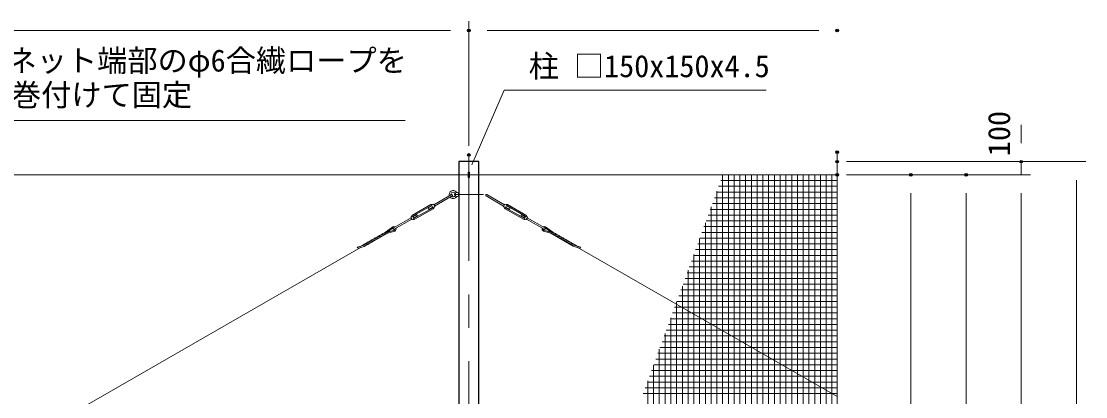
# Model space of a CAD drawing. Units: millimetres, scale not verified. Extents: x -14699 to 14701, y -10394 to 10396.
# Drawn here: x -5046 to 3047, y 2908 to 5761 of the extents above; entities that cross this region are included whole.
import ezdxf
from ezdxf.enums import TextEntityAlignment as Align

# ---------------------------------------------------------------- set-up
doc = ezdxf.new("R2010")
doc.units = ezdxf.units.MM
doc.header["$LTSCALE"] = 40
doc.header["$PDMODE"] = 32
doc.header["$PDSIZE"] = 20
doc.linetypes.add('USER1', pattern=[50.8, 31.75, -6.35, 6.35, -6.35])
for name, color, linetype, lineweight in [('0-1_D-STR1', 1, 'Continuous', 25), ('0-2_D-BMK', 2, 'USER1', 13), ('0-3_D-STR3', 3, 'Continuous', 13), ('0-5_D-STR-DIM', 7, 'Continuous', 13), ('0-8_D-STR-TXT', 7, 'Continuous', 13), ('0-9_D-STR2', 7, 'Continuous', 13)]:
    doc.layers.add(name, color=color, linetype=linetype, lineweight=lineweight)
doc.layers.add('0-7_Defpoints', color=8, linetype='Continuous')
doc.styles.add('ＭＳ ゴシック', font='')
doc.styles.get('ＭＳ ゴシック').set_extended_font_data('MS Gothic')

msp = doc.modelspace()

# ---------------------------------------------------------------- linework, layer by layer
at = {"layer": '0-1_D-STR1'}
msp.add_lwpolyline([(-1568.12, 4694.54), (-1718.12, 4694.54), (-1718.12, -2105.46), (-1568.12, -2105.46)], close=True, dxfattribs=at)
at = {"layer": '0-2_D-BMK'}
for p, q in [((-1643.12, -2156.46), (-1643.12, 4745.54)), ((-1755.62, 4444.54), (-1530.62, 4444.54))]:
    msp.add_line(p, q, dxfattribs=at)
at = {"layer": '0-3_D-STR3'}
for p, q in [((-10861.43, 4594.54), (1156.88, 4594.54)), ((-1649.12, 4611.54), (-1649.12, 4577.54)), ((-1637.12, 4611.54), (-1637.12, 4577.54)), ((-1743.9, 4458.04), (-1747.33, 4452.54)), ((-1747.33, 4452.54), (-1747.33, 4436.54)), ((-1720.9, 4459.54), (-1743.9, 4458.04)), ((-1743.9, 4458.04), (-1743.9, 4444.54)), ((-1720.9, 4459.54), (-1720.9, 4429.54)), ((-1720.9, 4452.54), (-1718.12, 4452.54)), ((-1911.41, 4370.82), (-1919.01, 4368.39)), ((-1901.45, 4353.48), (-1911.41, 4370.82)), ((-1775.86, 4444.02), (-1909.42, 4367.35)), ((-1769.89, 4433.61), (-1903.44, 4356.95)), ((-1743.9, 4431.04), (-1747.33, 4436.54)), ((-1743.9, 4431.04), (-1743.9, 4444.54)), ((-1720.9, 4429.54), (-1743.9, 4431.04)), ((-1720.9, 4436.54), (-1718.12, 4436.54)), ((-1512.13, 4433.61), (-1378.57, 4356.95)), ((-1506.16, 4444.02), (-1372.6, 4367.35)), ((-1380.56, 4353.48), (-1370.61, 4370.82)), ((-1370.61, 4370.82), (-1363.01, 4368.39)), ((-1931.87, 4368.3), (-2072.37, 4287.66)), ((-1927.64, 4360.93), (-2068.14, 4280.29)), ((-2039.51, 4292.68), (-2068.13, 4276.25)), ((-1918.18, 4344.45), (-2058.68, 4263.81)), ((-1913.95, 4337.08), (-2054.45, 4256.43)), ((-2033.54, 4282.27), (-2039.51, 4292.68)), ((-1924.16, 4358.89), (-1952.78, 4342.46)), ((-1917.44, 4347.18), (-1924.91, 4360.19)), ((-1901.45, 4353.48), (-1907.39, 4348.14)), ((-1380.56, 4353.48), (-1374.63, 4348.14)), ((-1368.07, 4337.08), (-1227.57, 4256.43)), ((-1364.57, 4347.18), (-1357.11, 4360.19)), ((-1363.83, 4344.45), (-1223.33, 4263.81)), ((-1357.85, 4358.89), (-1329.23, 4342.46)), ((-1354.38, 4360.93), (-1213.88, 4280.29)), ((-1350.14, 4368.3), (-1209.64, 4287.66)), ((-1248.48, 4282.27), (-1242.5, 4292.68)), ((-1242.5, 4292.68), (-1213.88, 4276.25)), ((-2082.88, 4267.79), (-2216.44, 4191.13)), ((-2076.9, 4257.38), (-2210.46, 4180.72)), ((-2074.91, 4253.91), (-2067.31, 4256.35)), ((-2061.41, 4264.55), (-2068.88, 4277.56)), ((-2033.54, 4282.27), (-2062.16, 4265.85)), ((-1248.48, 4282.27), (-1219.86, 4265.85)), ((-1220.6, 4264.55), (-1213.14, 4277.56)), ((-1207.11, 4253.91), (-1214.7, 4256.35)), ((-1205.11, 4257.38), (-1071.55, 4180.72)), ((-1199.14, 4267.79), (-1065.58, 4191.13)), ((-2470.51, 4049.37), (-2300.72, 4146.83)), ((-2433.2, 4052.38), (-2262.6, 4150.31)), ((-2294.95, 4132.76), (-2351.67, 4116.57)), ((-2206.27, 4166.39), (-2322.84, 4133.11)), ((-2209.15, 4173.88), (-2294.02, 4149.66)), ((-2222.04, 4198.72), (-2287.55, 4151.51)), ((-2217.86, 4191.87), (-2264.9, 4157.97)), ((-1075.74, 4166.39), (-959.17, 4133.11)), ((-1072.87, 4173.88), (-988, 4149.66)), ((-1064.15, 4191.87), (-1017.12, 4157.97)), ((-1059.98, 4198.72), (-994.46, 4151.51)), ((-848.81, 4052.38), (-1019.42, 4150.31)), ((-987.07, 4132.76), (-930.34, 4116.57)), ((-811.51, 4049.37), (-981.3, 4146.83)), ((-2410.26, 4066.57), (-2491.32, 4043.43)), ((-2439.09, 4050.02), (-2483.36, 4037.39)), ((-2381.43, 4083.12), (-2438.16, 4066.92)), ((-2352.61, 4099.66), (-2409.33, 4083.47)), ((-2323.78, 4116.21), (-2380.5, 4100.02)), ((-958.24, 4116.21), (-901.51, 4100.02)), ((-929.41, 4099.66), (-872.69, 4083.47)), ((-900.58, 4083.12), (-843.86, 4066.92)), ((-871.75, 4066.57), (-790.69, 4043.43)), ((-842.93, 4050.02), (-798.66, 4037.39)), ((-11278.2, -1017.18), (-2461.22, 4043.7)), ((-820.79, 4043.7), (1156.88, 2908.53))]:
    msp.add_line(p, q, dxfattribs=at)
for points in [[(-1918.19, 4348.48), (-1946.81, 4332.06), (-1952.78, 4342.46)], [(-1363.83, 4348.48), (-1335.21, 4332.06), (-1329.23, 4342.46)], [(-2074.91, 4253.91), (-2084.87, 4271.26), (-2078.93, 4276.59)], [(-1207.11, 4253.91), (-1197.15, 4271.26), (-1203.08, 4276.59)]]:
    msp.add_lwpolyline(points, dxfattribs=at)
for centre, radius, start, end in [((-1643.12, 4611.54), 6, 0, 180), ((-1643.12, 4577.54), 6, 180, 0), ((-1762.9, 4444.54), 30, 40.33299, 198.31856), ((-1762.9, 4444.54), 17.5, 27.20289, 189.80448), ((-1729.36, 4473.02), 14, 220.33299, 273.7314), ((-1762.9, 4444.54), 30, 221.39248, 319.66701), ((-1772.87, 4438.81), 6, 299.85552, 119.85552), ((-1762.9, 4444.54), 17.5, 229.90656, 332.79711), ((-1729.36, 4416.06), 14, 86.2686, 139.66701), ((-1729.36, 4416.06), 14, 86.2686, 139.66701), ((-1509.14, 4438.81), 6, 60.14448, 240.14448), ((-1926.64, 4359.2), 10.5, 63.73663, 119.85552), ((-1926.64, 4359.2), 2, 29.85552, 119.85552), ((-1920.23, 4372.2), 4, 243.73663, 287.75627), ((-1919.18, 4346.19), 2, 299.85552, 29.85552), ((-1919.18, 4346.19), 10.5, 299.85552, 355.9744), ((-1904.71, 4345.17), 4, 131.95477, 175.9744), ((-1377.3, 4345.17), 4, 4.0256, 48.04523), ((-1362.84, 4346.19), 10.5, 184.0256, 240.14448), ((-1362.84, 4346.19), 2, 150.14448, 240.14448), ((-1361.79, 4372.2), 4, 252.24373, 296.26337), ((-1355.37, 4359.2), 10.5, 60.14448, 116.26337), ((-1355.37, 4359.2), 2, 60.14448, 150.14448), ((-2081.61, 4279.57), 4, 311.95477, 355.9744), ((-2067.14, 4278.55), 10.5, 119.85552, 175.9744), ((-2067.14, 4278.55), 2, 119.85552, 209.85552), ((-2066.09, 4252.54), 4, 63.73663, 107.75627), ((-2059.68, 4265.54), 10.5, 243.73663, 299.85552), ((-2059.68, 4265.54), 2, 209.85552, 299.85552), ((-1222.34, 4265.54), 10.5, 240.14448, 296.26337), ((-1222.34, 4265.54), 2, 240.14448, 330.14448), ((-1215.92, 4252.54), 4, 72.24373, 116.26337), ((-1214.87, 4278.55), 2, 330.14448, 60.14448), ((-1214.87, 4278.55), 10.5, 4.0256, 60.14448), ((-1200.41, 4279.57), 4, 184.0256, 228.04523), ((-2314.61, 4104.27), 30, 105.92916, 119.85552), ((-2285.78, 4120.81), 30, 105.92916, 119.85552), ((-2303.18, 4161.61), 30, 285.92907, 299.85552), ((-2213.79, 4182.74), 18, 58.36608, 117.03055), ((-2213.45, 4185.92), 6, 119.85552, 299.85552), ((-2213.79, 4182.74), 10, 89.07986, 114.03008), ((-2213.79, 4182.74), 10, 297.6658, 9.92793), ((-2213.79, 4182.74), 18, 294.6798, 18.22233), ((-1068.23, 4182.74), 18, 161.77767, 245.3202), ((-1068.23, 4182.74), 10, 170.07207, 242.3342), ((-1068.23, 4182.74), 18, 62.96945, 121.63392), ((-1068.57, 4185.92), 6, 240.14448, 60.14448), ((-1068.23, 4182.74), 10, 65.96992, 90.92014), ((-978.83, 4161.61), 30, 240.14448, 254.07093), ((-996.23, 4120.81), 30, 60.14448, 74.07084), ((-967.4, 4104.27), 30, 60.14448, 74.07084), ((-2429.92, 4038.08), 30, 105.92916, 119.85552), ((-2447.32, 4078.87), 30, 285.92907, 299.85552), ((-2401.1, 4054.62), 30, 105.92916, 119.85552), ((-2418.5, 4095.42), 30, 285.92907, 299.85552), ((-2372.27, 4071.17), 30, 105.92916, 119.85552), ((-2389.67, 4111.96), 30, 285.92907, 299.85552), ((-2343.44, 4087.72), 30, 105.92916, 119.85552), ((-2360.84, 4128.51), 30, 285.92907, 299.85552), ((-2332.01, 4145.06), 30, 285.92907, 299.85552), ((-950.01, 4145.06), 30, 240.14448, 254.07093), ((-921.18, 4128.51), 30, 240.14448, 254.07093), ((-938.58, 4087.72), 30, 60.14448, 74.07084), ((-892.35, 4111.96), 30, 240.14448, 254.07093), ((-909.75, 4071.17), 30, 60.14448, 74.07084), ((-863.52, 4095.42), 30, 240.14448, 254.07093), ((-880.92, 4054.62), 30, 60.14448, 74.07084), ((-834.69, 4078.87), 30, 240.14448, 254.07093), ((-852.09, 4038.08), 30, 60.14448, 74.07084), ((-2444.46, 4096.91), 71.11, 228.76964, 236.83379), ((-837.56, 4096.91), 71.11, 303.16621, 311.23036)]:
    msp.add_arc(centre, radius, start, end, dxfattribs=at)
at = {"layer": '0-5_D-STR-DIM'}
for p, q in [((-1643.12, 4815.54), (-1643.12, 5761.27)), ((-1643.12, 4815.54), (-1643.12, 5761.27)), ((-11503.12, 5691.27), (-1783.12, 5691.27)), ((-1503.12, 5691.27), (1016.88, 5691.27)), ((2556.88, 4834.54), (2556.88, 4974.54)), ((1156.88, 2695.84), (1156.88, 4766.94)), ((1226.88, 4694.54), (2626.88, 4694.54)), ((1226.88, 4694.54), (3046.88, 4694.54)), ((2556.88, 4594.54), (2556.88, 4694.54)), ((1226.88, 4594.54), (1786.88, 4594.54)), ((1226.88, 4594.54), (2206.88, 4594.54)), ((1226.88, 4594.54), (2626.88, 4594.54)), ((1226.88, 4594.54), (2626.88, 4594.54)), ((2976.88, 4554.54), (2976.88, -1965.46)), ((1716.88, 834.54), (1716.88, 4454.54)), ((2136.88, -1165.46), (2136.88, 4454.54)), ((2556.88, 4454.54), (2556.88, -1265.46)), ((2556.88, 4454.54), (2556.88, 4314.54))]:
    msp.add_line(p, q, dxfattribs=at)
at = {"layer": '0-7_Defpoints'}
for p in [(-1643.12, 5691.27), (1156.88, 5691.27), (1156.88, 4766.94), (-1643.12, 4745.54), (1156.88, 4694.54), (2556.88, 4694.54), (1156.88, 4594.54), (1716.88, 4594.54), (2136.88, 4594.54)]:
    msp.add_point(p, dxfattribs=at)
at = {"layer": '0-8_D-STR-TXT'}
for points in [[(617.47, 5238.33), (-1373.84, 5238.33), (-1620.43, 4671.61)], [(-2127.95, 5006.35), (-7169.76, 5006.35), (-7286.97, 4596.46)]]:
    msp.add_lwpolyline(points, dxfattribs=at)
at = {"layer": '0-9_D-STR2'}
for p, q in [((271.87, 4550.77), (1156.88, 4550.77)), ((286.31, -1305.46), (286.31, 4590.45)), ((287.79, 4594.52), (1156.88, 4594.52)), ((330.06, -1305.46), (330.06, 4594.54)), ((373.81, -1305.46), (373.81, 4594.54)), ((417.56, -1305.46), (417.56, 4594.54)), ((461.31, -1305.46), (461.31, 4594.54)), ((505.06, -1305.46), (505.06, 4594.54)), ((548.81, -1305.46), (548.81, 4594.54)), ((592.56, -1305.46), (592.56, 4594.54)), ((636.31, -1305.46), (636.31, 4594.54)), ((680.06, -1305.46), (680.06, 4594.54)), ((723.81, -1305.46), (723.81, 4594.54)), ((767.56, -1305.46), (767.56, 4594.54)), ((811.31, -1305.46), (811.31, 4594.54)), ((855.06, -1305.46), (855.06, 4594.54)), ((898.81, -1305.46), (898.81, 4594.54)), ((942.56, -1305.46), (942.56, 4594.54)), ((986.31, -1305.46), (986.31, 4594.54)), ((1030.06, -1305.46), (1030.06, 4594.54)), ((1073.81, -1305.46), (1073.81, 4594.54)), ((1117.56, 2630.22), (1117.56, 4594.54)), ((240.02, 4463.27), (1156.88, 4463.27)), ((242.56, -1305.46), (242.56, 4470.25)), ((255.94, 4507.02), (1156.88, 4507.02)), ((208.17, 4375.77), (1156.88, 4375.77)), ((224.1, 4419.52), (1156.88, 4419.52)), ((192.25, 4332.02), (1156.88, 4332.02)), ((198.81, -1305.46), (198.81, 4350.04)), ((155.06, -1305.46), (155.06, 4229.84)), ((160.4, 4244.52), (1156.88, 4244.52)), ((176.32, 4288.27), (1156.88, 4288.27)), ((128.55, 4157.02), (1156.88, 4157.02)), ((144.48, 4200.77), (1156.88, 4200.77)), ((96.71, 4069.52), (1156.88, 4069.52)), ((111.31, -1305.46), (111.31, 4109.64)), ((112.63, 4113.27), (1156.88, 4113.27)), ((64.86, 3982.02), (1156.88, 3982.02)), ((67.56, -1305.46), (67.56, 3989.44)), ((80.78, 4025.77), (1156.88, 4025.77)), ((33.01, 3894.52), (1156.88, 3894.52)), ((48.93, 3938.27), (1156.88, 3938.27)), ((1.16, 3807.02), (1156.88, 3807.02)), ((17.09, 3850.77), (1156.88, 3850.77)), ((23.81, -1305.46), (23.81, 3869.24)), ((-19.94, -1305.46), (-19.94, 3749.03)), ((-14.76, 3763.27), (1156.88, 3763.27)), ((-46.61, 3675.77), (1156.88, 3675.77)), ((-30.68, 3719.52), (1156.88, 3719.52)), ((-78.45, 3588.27), (1156.88, 3588.27)), ((-63.69, -1305.46), (-63.69, 3628.83)), ((-62.53, 3632.02), (1156.88, 3632.02)), ((-110.3, 3500.77), (1156.88, 3500.77)), ((-107.44, -1305.46), (-107.44, 3508.63)), ((-94.38, 3544.52), (1156.88, 3544.52)), ((-142.15, 3413.27), (1156.88, 3413.27)), ((-126.23, 3457.02), (1156.88, 3457.02)), ((-174, 3325.77), (1156.88, 3325.77)), ((-158.07, 3369.52), (1156.88, 3369.52)), ((-151.19, -1305.46), (-151.19, 3388.43)), ((-205.84, 3238.27), (1156.88, 3238.27)), ((-194.94, -1305.46), (-194.94, 3268.22)), ((-189.92, 3282.02), (1156.88, 3282.02)), ((-221.77, 3194.52), (1156.88, 3194.52)), ((-253.62, 3107.02), (1156.88, 3107.02)), ((-238.69, -1305.46), (-238.69, 3148.02)), ((-237.69, 3150.77), (1156.88, 3150.77)), ((-285.46, 3019.52), (1156.88, 3019.52)), ((-282.44, -1305.46), (-282.44, 3027.82)), ((-269.54, 3063.27), (1156.88, 3063.27)), ((-317.31, 2932.02), (1156.88, 2932.02)), ((-301.39, 2975.77), (1156.88, 2975.77))]:
    msp.add_line(p, q, dxfattribs=at)

# ---------------------------------------------------------------- texts
at = {"layer": '0-5_D-STR-DIM', "style": 'ＭＳ ゴシック'}
msp.add_text('100', height=168.3, rotation=90, dxfattribs=at).set_placement((2522.3, 4736.46), align=Align.BOTTOM_LEFT)
at = {"layer": '0-8_D-STR-TXT', "style": 'ＭＳ ゴシック'}
for s, p in [('めっき鋼ヨリ線とネット端部のφ6合繊ロープを', (-6994.19, 5328.7)), ('柱 □150x150x4.5', (-1188.49, 5285.93)), ('φ4合繊ロープにて巻付けて固定', (-7019.96, 5067.72))]:
    msp.add_text(s, height=168.3, dxfattribs=at).set_placement(p, align=Align.BOTTOM_LEFT)

doc.saveas('drawing.dxf')
